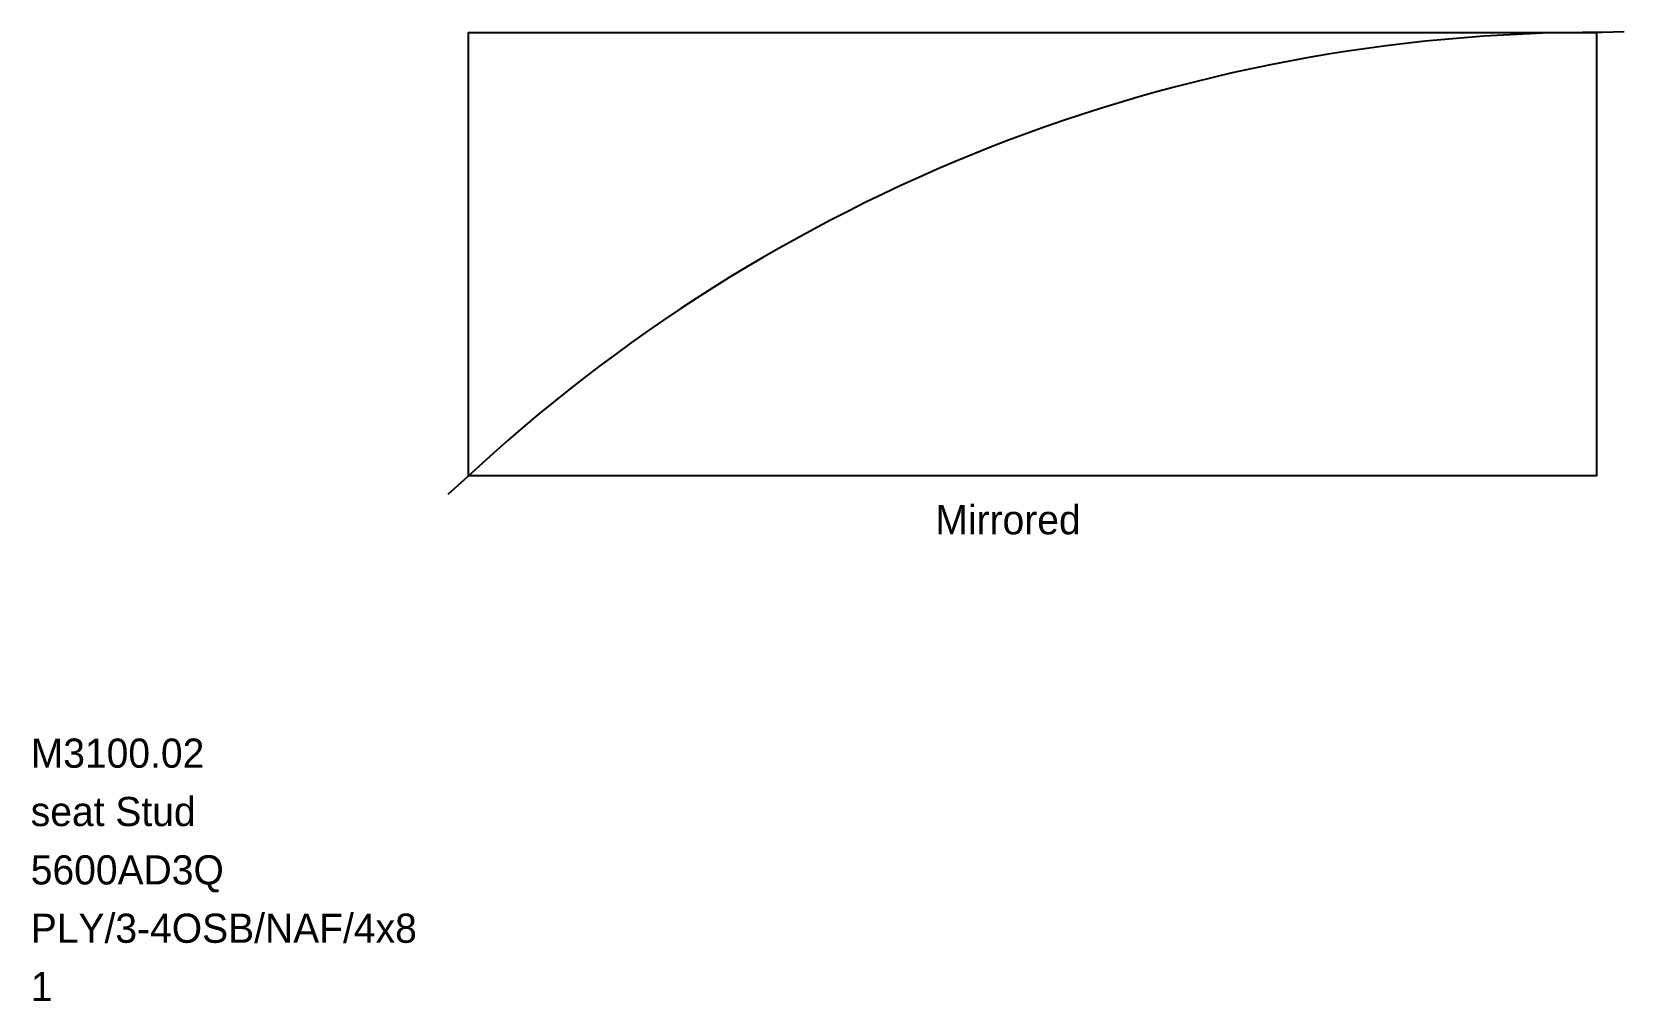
# Model space of a CAD drawing. Header units: metres. Extents: x -7.5 to 19.8, y -9 to 7.6.
import ezdxf

# ---------------------------------------------------------------- set-up
doc = ezdxf.new("R2010")
doc.units = ezdxf.units.M

msp = doc.modelspace()

# ---------------------------------------------------------------- linework, layer by layer
at = {"layer": 'BORDER_Z0P74', "color": 7}
msp.add_lwpolyline([(0, 0), (0, 7.6007), (19.3265, 7.6007), (19.3265, 0)], close=True, dxfattribs=at)
at = {"layer": 'ROUTE_Z0P75LT130RAMP', "color": 3}
msp.add_lwpolyline([(19.801327, 7.61102), (19.426474, 7.600524, 0.191398162), (-0.07309, -0.068209), (-0.35467, -0.315873)], format="xyb", dxfattribs=at)

# ---------------------------------------------------------------- texts
at = {"layer": 'DESCRIPTION', "color": 1}
msp.add_text('seat Stud', height=0.5, dxfattribs=at).set_placement((-7.5, -6))
at = {"layer": 'FILENAME', "color": 1}
msp.add_text('5600AD3Q', height=0.5, dxfattribs=at).set_placement((-7.5, -7))
at = {"layer": 'ITEMNUMBER', "color": 1}
msp.add_text('M3100.02', height=0.5, dxfattribs=at).set_placement((-7.5, -5))
at = {"layer": 'MATERIALNAME', "color": 1}
msp.add_text('PLY/3-4OSB/NAF/4x8', height=0.5, dxfattribs=at).set_placement((-7.5, -8))
at = {"layer": 'Qty', "color": 1}
msp.add_text('1', height=0.5, dxfattribs=at).set_placement((-7.5, -9))
at = {"layer": 'RUNFIELD', "color": 1}
msp.add_text('Mirrored', height=0.5, dxfattribs=at).set_placement((8, -1))

doc.saveas('drawing.dxf')
